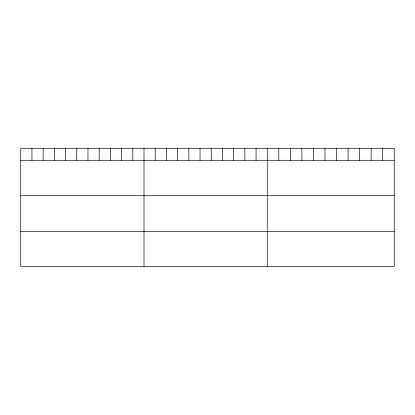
<?xml version="1.0" encoding="UTF-8"?>
<svg xmlns="http://www.w3.org/2000/svg" width="415" height="415" viewBox="0 0 415 415"><rect width="100%" height="100%" fill="white"/><g stroke="black" fill="none" stroke-linecap="round" stroke-linejoin="round"><path stroke-width="0.62" d="M20.75 160.289L394.25 160.289M20.75 195.335L394.25 195.335M20.75 231.446L394.25 231.446M382.708 148.508L382.708 160.289M371.16 148.508L371.16 160.289M359.618 148.508L359.618 160.289M348.071 148.508L348.071 160.289M336.529 148.508L336.529 160.289M324.981 148.508L324.981 160.289M313.439 148.508L313.439 160.289M301.892 148.508L301.892 160.289M290.35 148.508L290.35 160.289M278.802 148.508L278.802 160.289M267.26 148.508L267.26 266.492M256.055 148.508L256.055 160.289M244.85 148.508L244.85 160.289M233.645 148.508L233.645 160.289M222.44 148.508L222.44 160.289M211.235 148.508L211.235 160.289M200.03 148.508L200.03 160.289M188.825 148.508L188.825 160.289M177.62 148.508L177.62 160.289M166.415 148.508L166.415 160.289M155.21 148.508L155.21 160.289M144.005 148.508L144.005 266.492M132.8 148.508L132.8 160.289M121.595 148.508L121.595 160.289M110.39 148.508L110.39 160.289M99.185 148.508L99.185 160.289M87.98 148.508L87.98 160.289M76.775 148.508L76.775 160.289M65.57 148.508L65.57 160.289M54.365 148.508L54.365 160.289M43.16 148.508L43.16 160.289M31.955 148.508L31.955 160.289M394.25 148.508L20.75 148.508L20.75 266.492L394.25 266.492L394.25 148.508"/></g></svg>
